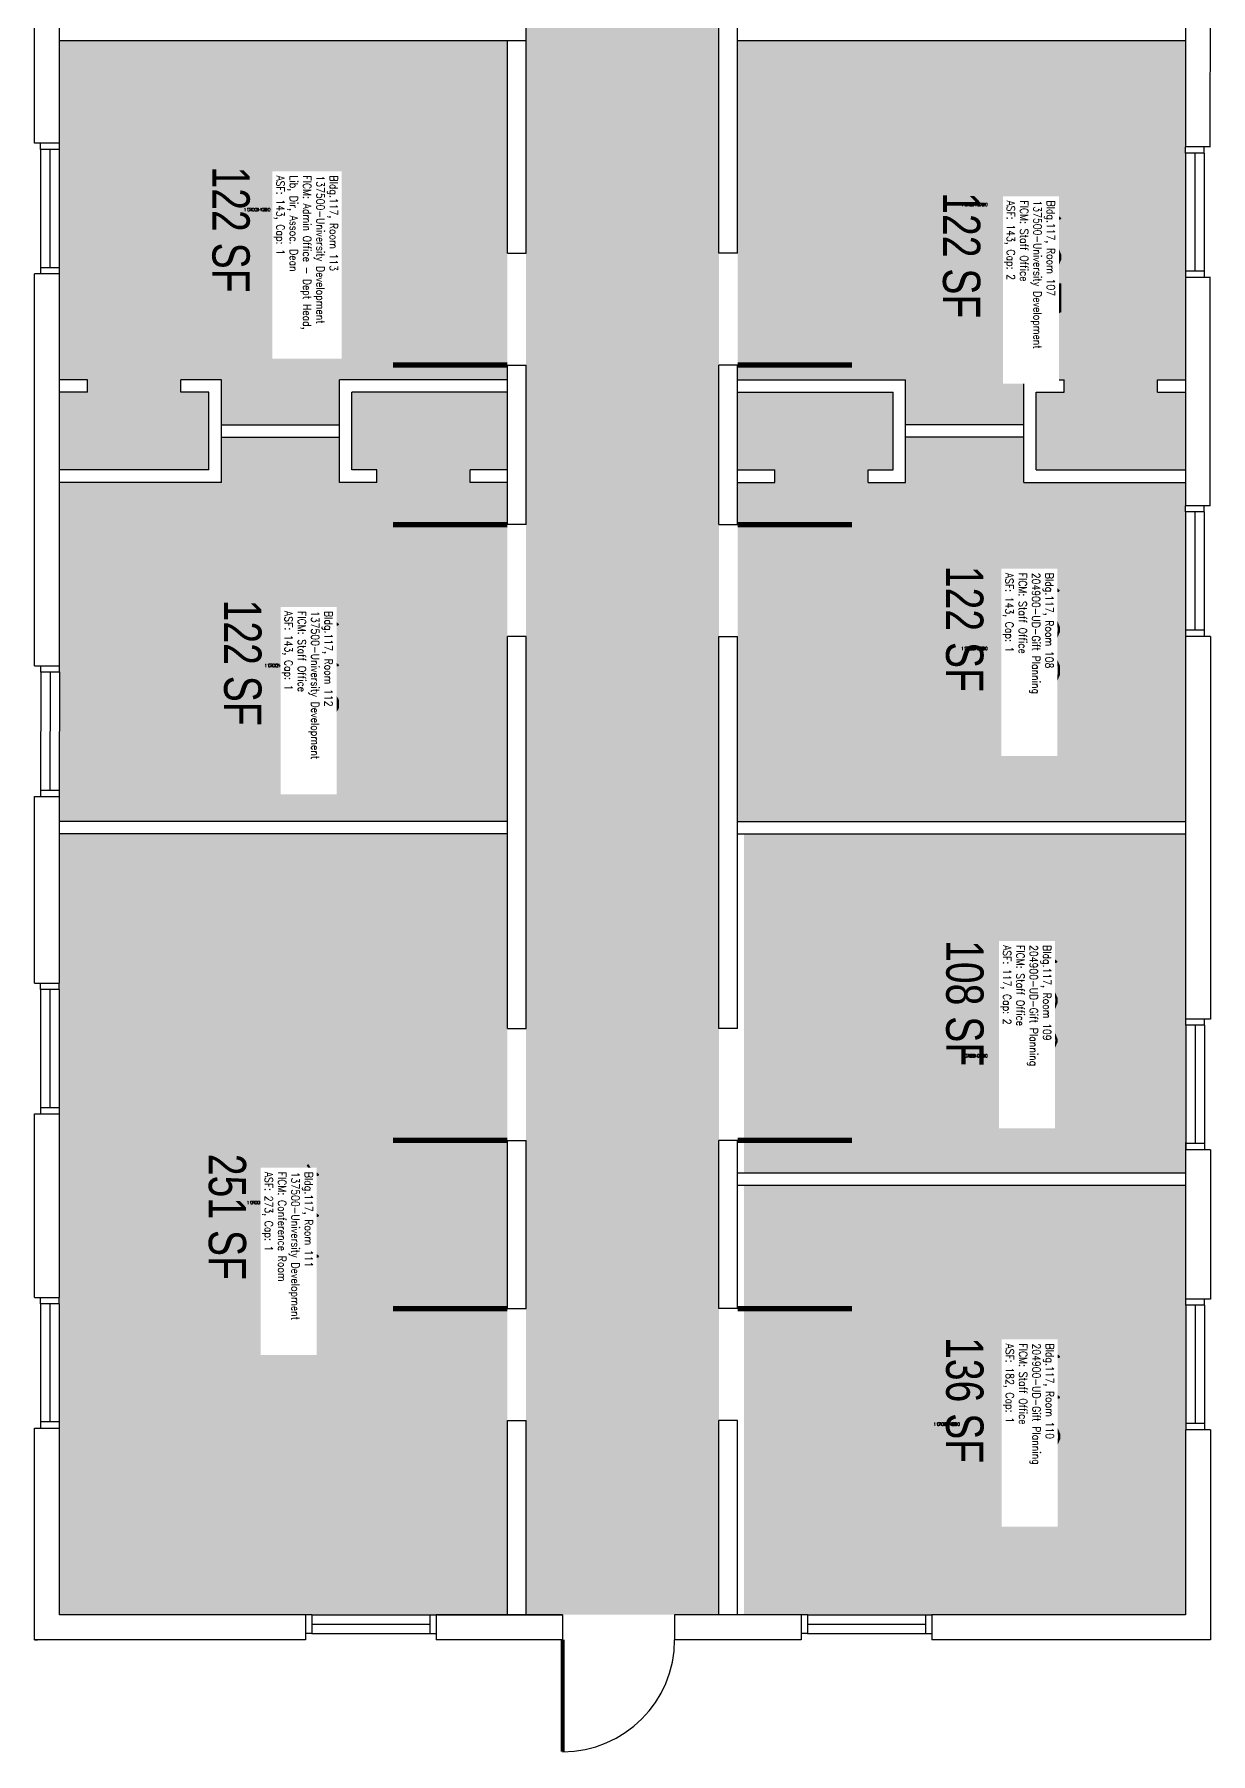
# Model space of a CAD drawing. Header units: inches. Extents: x 0 to 386, y -37 to 1468.
# Drawn here: x 0 to 378, y -37 to 516 of the extents above; entities that cross this region are included whole.
import ezdxf
from ezdxf.enums import TextEntityAlignment as Align

# ---------------------------------------------------------------- set-up
doc = ezdxf.new("R2010")
doc.units = ezdxf.units.IN
doc.header["$LTSCALE"] = 50
doc.header["$MEASUREMENT"] = 0
for name, color, linetype in [('A-DOOR', 2, 'CONTINUOUS'), ('A-GLAZ', 1, 'CONTINUOUS'), ('A-GLAZ-SILL', 2, 'CONTINUOUS'), ('A-IDEN-RNUM', 7, 'CONTINUOUS'), ('A-IDEN-SNUM', 4, 'CONTINUOUS'), ('A-IDEN-VNUM', 4, 'CONTINUOUS'), ('A-WALL', 5, 'CONTINUOUS'), ('AREA-TEXT', 3, 'CONTINUOUS'), ('Rooms-Category-Color', 7, 'CONTINUOUS'), ('Rooms-College-Color', 7, 'CONTINUOUS'), ('Rooms-Department-Color', 7, 'CONTINUOUS'), ('Rooms-Division-Color', 7, 'CONTINUOUS'), ('Rooms-Information', 7, 'CONTINUOUS')]:
    doc.layers.add(name, color=color, linetype=linetype)
doc.styles.add('AREA', font='arial.ttf', dxfattribs={"width": 0.75, "height": 24})
doc.styles.add('ROOMSNUMBER', font='txt.shx', dxfattribs={"height": 0.08333})
doc.styles.add('ROOMVNUMBER', font='simplex.shx', dxfattribs={"width": 0.85})

msp = doc.modelspace()

# ---------------------------------------------------------------- hatches: boundary and pattern name
at = {"layer": 'Rooms-Category-Color', "true_color": 0xadadad}
msp.add_hatch(color=253, dxfattribs=at).paths.add_polyline_path([(220.1, 1420.03), (220.1, 8.04), (158.04, 8.04), (158.08, 1058.22), (168.03, 1058.22), (168.04, 1420.03)])
at = {"layer": 'Rooms-Category-Color', "true_color": 0xfa9ba3}
for points in [[(152.04, 405), (98.04, 405), (98.04, 390.5), (60.1, 390.5), (60.1, 405), (47.07, 405), (47.07, 401), (56.1, 401), (56.1, 376), (8.04, 376), (8.04, 401), (17.07, 401), (17.07, 405), (8.04, 405), (8.04, 514), (152.04, 514)], [(226.07, 405), (280.07, 405), (280.07, 390.5), (318.02, 390.5), (318.02, 405), (331.04, 405), (331.04, 401), (322.01, 401), (322.01, 376), (370.07, 376), (370.07, 401), (361.04, 401), (361.04, 405), (370.07, 405), (370.07, 514), (226.07, 514)], [(140.04, 376), (140.04, 372), (145.6, 372), (152.04, 372), (152.04, 263), (8.04, 263), (8.04, 372), (60.1, 372), (60.1, 386.5), (98.04, 386.5), (98.04, 372), (110.04, 372), (110.04, 376), (102.04, 376), (102.04, 401), (152.04, 401), (152.04, 376)], [(238.07, 376), (238.07, 372), (232.51, 372), (226.07, 372), (226.07, 263), (370.07, 263), (370.07, 372), (318.02, 372), (318.02, 386.5), (280.07, 386.5), (280.07, 372), (268.07, 372), (268.07, 376), (276.08, 376), (276.08, 401), (226.07, 401), (226.07, 376)], [(152.04, 259), (8.04, 259), (8.04, 197.83), (8.01, 197.83), (8.01, 195.83), (8.01, 157.83), (8.04, 155.83), (8.04, 8.04), (87.14, 8.04), (87.14, 8.05), (89.14, 8.05), (127.14, 8.04), (129.14, 8.04), (129.14, 8.04), (152.04, 8.04)], [(370.07, 259.21), (228.11, 259.22), (228.11, 150), (370.07, 150), (370.07, 185.25), (370.11, 185.25), (370.11, 187.25), (370.12, 225.25), (370.12, 227.25), (370.07, 227.25)], [(370.07, 146), (228.11, 146), (228.11, 113.85), (228.11, 8.04), (246.5, 8.05), (246.5, 8.05), (248.5, 8.05), (286.5, 8.05), (288.5, 8.04), (288.5, 8.04), (370.07, 8.04)]]:
    msp.add_hatch(color=241, dxfattribs=at).paths.add_polyline_path(points)
at = {"layer": 'Rooms-College-Color', "true_color": 0xadadad}
msp.add_hatch(color=253, dxfattribs=at).paths.add_polyline_path([(220.1, 1420.03), (220.1, 8.04), (158.04, 8.04), (158.08, 1058.22), (168.03, 1058.22), (168.04, 1420.03)])
at = {"layer": 'Rooms-College-Color', "true_color": 0x80bc67}
for points in [[(152.04, 405), (98.04, 405), (98.04, 390.5), (60.1, 390.5), (60.1, 405), (47.07, 405), (47.07, 401), (56.1, 401), (56.1, 376), (8.04, 376), (8.04, 401), (17.07, 401), (17.07, 405), (8.04, 405), (8.04, 514), (152.04, 514)], [(226.07, 405), (280.07, 405), (280.07, 390.5), (318.02, 390.5), (318.02, 405), (331.04, 405), (331.04, 401), (322.01, 401), (322.01, 376), (370.07, 376), (370.07, 401), (361.04, 401), (361.04, 405), (370.07, 405), (370.07, 514), (226.07, 514)], [(140.04, 376), (140.04, 372), (145.6, 372), (152.04, 372), (152.04, 263), (8.04, 263), (8.04, 372), (60.1, 372), (60.1, 386.5), (98.04, 386.5), (98.04, 372), (110.04, 372), (110.04, 376), (102.04, 376), (102.04, 401), (152.04, 401), (152.04, 376)], [(238.07, 376), (238.07, 372), (232.51, 372), (226.07, 372), (226.07, 263), (370.07, 263), (370.07, 372), (318.02, 372), (318.02, 386.5), (280.07, 386.5), (280.07, 372), (268.07, 372), (268.07, 376), (276.08, 376), (276.08, 401), (226.07, 401), (226.07, 376)], [(152.04, 259), (8.04, 259), (8.04, 197.83), (8.01, 197.83), (8.01, 195.83), (8.01, 157.83), (8.04, 155.83), (8.04, 8.04), (87.14, 8.04), (87.14, 8.05), (89.14, 8.05), (127.14, 8.04), (129.14, 8.04), (129.14, 8.04), (152.04, 8.04)], [(370.07, 259.21), (228.11, 259.22), (228.11, 150), (370.07, 150), (370.07, 185.25), (370.11, 185.25), (370.11, 187.25), (370.12, 225.25), (370.12, 227.25), (370.07, 227.25)], [(370.07, 146), (228.11, 146), (228.11, 113.85), (228.11, 8.04), (246.5, 8.05), (246.5, 8.05), (248.5, 8.05), (286.5, 8.05), (288.5, 8.04), (288.5, 8.04), (370.07, 8.04)]]:
    msp.add_hatch(color=83, dxfattribs=at).paths.add_polyline_path(points)
at = {"layer": 'Rooms-Department-Color', "true_color": 0xacacac}
msp.add_hatch(color=253, dxfattribs=at).paths.add_polyline_path([(220.1, 1420.03), (220.1, 8.04), (158.04, 8.04), (158.08, 1058.22), (168.03, 1058.22), (168.04, 1420.03)])
at = {"layer": 'Rooms-Department-Color', "true_color": 0xe66c51}
for points in [[(152.04, 405), (98.04, 405), (98.04, 390.5), (60.1, 390.5), (60.1, 405), (47.07, 405), (47.07, 401), (56.1, 401), (56.1, 376), (8.04, 376), (8.04, 401), (17.07, 401), (17.07, 405), (8.04, 405), (8.04, 514), (152.04, 514)], [(226.07, 405), (280.07, 405), (280.07, 390.5), (318.02, 390.5), (318.02, 405), (331.04, 405), (331.04, 401), (322.01, 401), (322.01, 376), (370.07, 376), (370.07, 401), (361.04, 401), (361.04, 405), (370.07, 405), (370.07, 514), (226.07, 514)], [(140.04, 376), (140.04, 372), (145.6, 372), (152.04, 372), (152.04, 263), (8.04, 263), (8.04, 372), (60.1, 372), (60.1, 386.5), (98.04, 386.5), (98.04, 372), (110.04, 372), (110.04, 376), (102.04, 376), (102.04, 401), (152.04, 401), (152.04, 376)], [(238.07, 376), (238.07, 372), (232.51, 372), (226.07, 372), (226.07, 263), (370.07, 263), (370.07, 372), (318.02, 372), (318.02, 386.5), (280.07, 386.5), (280.07, 372), (268.07, 372), (268.07, 376), (276.08, 376), (276.08, 401), (226.07, 401), (226.07, 376)], [(152.04, 259), (8.04, 259), (8.04, 197.83), (8.01, 197.83), (8.01, 195.83), (8.01, 157.83), (8.04, 155.83), (8.04, 8.04), (87.14, 8.04), (87.14, 8.05), (89.14, 8.05), (127.14, 8.04), (129.14, 8.04), (129.14, 8.04), (152.04, 8.04)], [(370.07, 259.21), (228.11, 259.22), (228.11, 150), (370.07, 150), (370.07, 185.25), (370.11, 185.25), (370.11, 187.25), (370.12, 225.25), (370.12, 227.25), (370.07, 227.25)], [(370.07, 146), (228.11, 146), (228.11, 113.85), (228.11, 8.04), (246.5, 8.05), (246.5, 8.05), (248.5, 8.05), (286.5, 8.05), (288.5, 8.04), (288.5, 8.04), (370.07, 8.04)]]:
    msp.add_hatch(color=13, dxfattribs=at).paths.add_polyline_path(points)
at = {"layer": 'Rooms-Division-Color', "true_color": 0xadadad}
msp.add_hatch(color=253, dxfattribs=at).paths.add_polyline_path([(220.1, 1420.03), (220.1, 8.04), (158.04, 8.04), (158.08, 1058.22), (168.03, 1058.22), (168.04, 1420.03)])
at = {"layer": 'Rooms-Division-Color', "true_color": 0xe66c51}
for points in [[(152.04, 405), (98.04, 405), (98.04, 390.5), (60.1, 390.5), (60.1, 405), (47.07, 405), (47.07, 401), (56.1, 401), (56.1, 376), (8.04, 376), (8.04, 401), (17.07, 401), (17.07, 405), (8.04, 405), (8.04, 514), (152.04, 514)], [(226.07, 405), (280.07, 405), (280.07, 390.5), (318.02, 390.5), (318.02, 405), (331.04, 405), (331.04, 401), (322.01, 401), (322.01, 376), (370.07, 376), (370.07, 401), (361.04, 401), (361.04, 405), (370.07, 405), (370.07, 514), (226.07, 514)], [(140.04, 376), (140.04, 372), (145.6, 372), (152.04, 372), (152.04, 263), (8.04, 263), (8.04, 372), (60.1, 372), (60.1, 386.5), (98.04, 386.5), (98.04, 372), (110.04, 372), (110.04, 376), (102.04, 376), (102.04, 401), (152.04, 401), (152.04, 376)], [(238.07, 376), (238.07, 372), (232.51, 372), (226.07, 372), (226.07, 263), (370.07, 263), (370.07, 372), (318.02, 372), (318.02, 386.5), (280.07, 386.5), (280.07, 372), (268.07, 372), (268.07, 376), (276.08, 376), (276.08, 401), (226.07, 401), (226.07, 376)], [(152.04, 259), (8.04, 259), (8.04, 197.83), (8.01, 197.83), (8.01, 195.83), (8.01, 157.83), (8.04, 155.83), (8.04, 8.04), (87.14, 8.04), (87.14, 8.05), (89.14, 8.05), (127.14, 8.04), (129.14, 8.04), (129.14, 8.04), (152.04, 8.04)], [(370.07, 259.21), (228.11, 259.22), (228.11, 150), (370.07, 150), (370.07, 185.25), (370.11, 185.25), (370.11, 187.25), (370.12, 225.25), (370.12, 227.25), (370.07, 227.25)], [(370.07, 146), (228.11, 146), (228.11, 113.85), (228.11, 8.04), (246.5, 8.05), (246.5, 8.05), (248.5, 8.05), (286.5, 8.05), (288.5, 8.04), (288.5, 8.04), (370.07, 8.04)]]:
    msp.add_hatch(color=13, dxfattribs=at).paths.add_polyline_path(points)

# ---------------------------------------------------------------- linework, layer by layer
at = {"layer": 'A-DOOR'}
for points in [[(152.04, 409.69, 1.72, 1.72, 0), (115.24, 409.69, 0, 0, 0), (115.24, 408.83, 0, 0, -0.414214), (152.04, 445.63, 0, 0, -0.414214)], [(226.07, 409.69, 1.72, 1.72, 0), (262.87, 409.69, 0, 0, 0), (262.87, 408.83, 0, 0, 0.414214), (226.07, 445.63, 0, 0, 0.414214)], [(152.04, 358.44, 1.72, 1.72, 0), (115.24, 358.44, 0, 0, 0), (115.24, 359.3, 0, 0, 0.414214), (152.04, 322.5, 0, 0, 0.414214)], [(226.07, 358.44, 1.72, 1.72, 0), (262.87, 358.44, 0, 0, 0), (262.87, 359.3, 0, 0, -0.414214), (226.07, 322.5, 0, 0, -0.414214)], [(152.04, 160.57, 1.72, 1.72, 0), (115.24, 160.57, 0, 0, 0), (115.24, 159.71, 0, 0, -0.414214), (152.04, 196.51, 0, 0, -0.414214)], [(226.08, 160.57, 1.72, 1.72, 0), (262.88, 160.57, 0, 0, 0), (262.88, 159.71, 0, 0, 0.414214), (226.08, 196.51, 0, 0, 0.414214)], [(152.04, 106.44, 1.72, 1.72, 0), (115.24, 106.44, 0, 0, 0), (115.24, 107.31, 0, 0, 0.414214), (152.04, 70.51, 0, 0, 0.414214)], [(226.08, 106.44, 1.72, 1.72, 0), (262.88, 106.44, 0, 0, 0), (262.88, 107.31, 0, 0, -0.414214), (226.07, 70.51, 0, 0, -0.414214)]]:
    msp.add_lwpolyline(points, format="xyseb", dxfattribs=at)
at = {"layer": 'A-DOOR', "const_width": 1.2}
msp.add_lwpolyline([(169.82, 0), (169.82, -36)], dxfattribs=at)
at = {"layer": 'A-DOOR'}
msp.add_arc((169.82, 0), 36, 270, 360, dxfattribs=at)
at = {"layer": 'A-GLAZ'}
for p, q in [((5, 479), (5, 441)), ((373.02, 477.84), (373.02, 439.84)), ((373.02, 362.5), (373.01, 324.5)), ((5.02, 311), (5.01, 273)), ((5, 209), (5, 171)), ((373.12, 197.5), (373.11, 159.5)), ((5, 108), (5, 70)), ((373.12, 107.5), (373.11, 69.5)), ((89.14, 5.05), (127.14, 5.04)), ((248.5, 5.05), (286.5, 5.04))]:
    msp.add_line(p, q, dxfattribs=at)
at = {"layer": 'A-GLAZ-SILL'}
for p, q in [((2, 479), (2, 481)), ((8, 481), (8, 439)), ((8, 479), (2, 479)), ((2, 479), (2, 441)), ((376.02, 477.84), (370.02, 477.84)), ((370.02, 477.84), (370.02, 439.84)), ((370.04, 477.84), (370.04, 479.84)), ((376.02, 477.84), (376.02, 439.84)), ((376.04, 477.84), (376.04, 479.84)), ((8, 441), (2, 441)), ((2, 441), (2, 439)), ((376.02, 439.84), (370.02, 439.84)), ((370.03, 439.84), (370.03, 437.84)), ((376.03, 439.84), (376.03, 437.84)), ((370.02, 362.5), (370.01, 324.5)), ((370.02, 362.5), (370.02, 364.5)), ((376.02, 362.5), (370.02, 362.5)), ((376.02, 362.5), (376.01, 324.5)), ((376.02, 362.5), (376.02, 364.5)), ((376.01, 324.5), (370.01, 324.5)), ((370.01, 324.5), (370.01, 322.5)), ((376.01, 324.5), (376.01, 322.5)), ((2.02, 311), (2.01, 273)), ((2.02, 311), (2.02, 313)), ((8.02, 311), (2.02, 311)), ((8.02, 311), (8.01, 273)), ((8.02, 311), (8.02, 313)), ((8.01, 273), (2.01, 273)), ((2.01, 273), (2.01, 271)), ((8.01, 273), (8.01, 271)), ((2, 209), (2, 211)), ((8, 209), (8, 211)), ((8, 209), (2, 209)), ((2, 209), (2, 171)), ((8, 209), (8, 169)), ((370.12, 197.5), (370.12, 199.5)), ((376.12, 197.5), (376.12, 199.5)), ((370.12, 197.5), (370.11, 159.5)), ((376.12, 197.5), (370.12, 197.5)), ((376.12, 197.5), (376.11, 159.5)), ((8, 171), (2, 171)), ((2, 171), (2, 169)), ((376.11, 159.5), (370.11, 159.5)), ((370.11, 159.5), (370.11, 157.5)), ((376.11, 159.5), (376.11, 157.5)), ((2, 108), (2, 110)), ((8, 108), (2, 108)), ((2, 108), (2, 70)), ((8, 108), (8, 110)), ((8, 108), (8, 68)), ((370.12, 107.5), (370.11, 69.5)), ((370.12, 107.5), (370.12, 109.5)), ((376.12, 107.5), (370.12, 107.5)), ((378.11, 109.5), (372.11, 109.5)), ((376.12, 107.5), (376.11, 69.5)), ((376.12, 107.5), (376.12, 109.5)), ((8, 70), (2, 70)), ((2, 70), (2, 68)), ((376.11, 69.5), (370.11, 69.5)), ((370.11, 69.5), (370.11, 67.5)), ((376.11, 69.5), (376.11, 67.5)), ((89.14, 8.05), (87.14, 8.05)), ((89.14, 8.05), (89.14, 2.05)), ((89.14, 8.05), (127.14, 8.04)), ((127.14, 8.04), (127.14, 2.04)), ((127.14, 8.04), (129.14, 8.04)), ((129.61, 8.05), (131.61, 8.05)), ((248.5, 8.05), (246.5, 8.05)), ((248.5, 8.05), (248.5, 2.05)), ((248.5, 8.05), (286.5, 8.04)), ((286.5, 8.04), (286.5, 2.04)), ((286.5, 8.04), (288.5, 8.04)), ((89.14, 2.05), (87.14, 2.05)), ((89.14, 2.05), (127.14, 2.04)), ((127.14, 2.04), (129.14, 2.04)), ((248.5, 2.05), (246.5, 2.05)), ((248.5, 2.05), (286.5, 2.04)), ((286.5, 2.04), (288.5, 2.04))]:
    msp.add_line(p, q, dxfattribs=at)
at = {"layer": 'A-WALL'}
for p, q in [((158.04, 445.63), (158.04, 610)), ((220.07, 445.63), (220.07, 586.37)), ((226.07, 445.63), (226.07, 586.37)), ((370.07, 568.5), (370.07, 479.84)), ((378.02, 479.84), (378.03, 568.5)), ((0, 481), (0, 541.14)), ((8.04, 481), (8.04, 541.14)), ((8.04, 514), (158.04, 514)), ((152.04, 445.63), (152.04, 514)), ((226.07, 514), (370.07, 514)), ((8.02, 481), (0, 481)), ((378.04, 479.84), (370.04, 479.84)), ((378.02, 479.84), (370.07, 479.84)), ((152.04, 445.63), (158.04, 445.63)), ((226.07, 445.63), (220.07, 445.63)), ((8, 439), (0, 439)), ((0, 313), (0, 439)), ((8.04, 313), (8.04, 439)), ((378.02, 437.84), (370.02, 437.84)), ((378.03, 437.84), (370.03, 437.84)), ((370.07, 437.84), (370.07, 364.5)), ((378.02, 364.5), (378.02, 437.84)), ((152.04, 358.44), (152.04, 409.63)), ((152.04, 409.63), (158.04, 409.63)), ((158.04, 358.5), (158.04, 409.63)), ((220.07, 358.5), (220.07, 409.63)), ((226.07, 409.63), (220.07, 409.63)), ((226.07, 358.44), (226.07, 409.63)), ((17.07, 405), (8.04, 405)), ((17.07, 401), (17.07, 405)), ((60.1, 405), (47.07, 405)), ((47.07, 401), (47.07, 405)), ((60.1, 372), (60.1, 405)), ((98.04, 372), (98.04, 405)), ((152.04, 405), (98.04, 405)), ((226.07, 405), (280.07, 405)), ((280.07, 372), (280.07, 405)), ((318.02, 372), (318.02, 405)), ((318.02, 405), (331.04, 405)), ((331.04, 401), (331.04, 405)), ((361.04, 405), (370.07, 405)), ((361.04, 401), (361.04, 405)), ((17.07, 401), (8.04, 401)), ((56.1, 401), (47.07, 401)), ((56.1, 376), (56.1, 401)), ((152.04, 401), (102.04, 401)), ((102.04, 376), (102.04, 401)), ((226.07, 401), (276.08, 401)), ((276.08, 376), (276.08, 401)), ((322.01, 376), (322.01, 401)), ((322.01, 401), (331.04, 401)), ((361.04, 401), (370.07, 401)), ((60.1, 390.5), (98.04, 390.5)), ((318.02, 390.5), (280.07, 390.5)), ((60.1, 386.5), (98.04, 386.5)), ((318.02, 386.5), (280.07, 386.5)), ((56.1, 376), (8.04, 376)), ((110.04, 376), (102.04, 376)), ((110.04, 372), (110.04, 376)), ((152.04, 376), (140.04, 376)), ((140.04, 372), (140.04, 376)), ((226.07, 376), (238.07, 376)), ((238.07, 372), (238.07, 376)), ((268.07, 376), (276.08, 376)), ((268.07, 372), (268.07, 376)), ((322.01, 376), (370.07, 376)), ((60.1, 372), (8.04, 372)), ((110.04, 372), (98.04, 372)), ((152.04, 372), (140.04, 372)), ((226.07, 372), (238.07, 372)), ((268.07, 372), (280.07, 372)), ((318.02, 372), (370.07, 372)), ((378.02, 364.5), (370.02, 364.5)), ((158.04, 358.5), (152.04, 358.5)), ((220.07, 358.5), (226.07, 358.5)), ((158.04, 322.5), (152.04, 322.5)), ((152.04, 199.51), (152.04, 322.5)), ((158.04, 199.51), (158.04, 322.5)), ((220.07, 322.5), (226.07, 322.5)), ((220.07, 199.51), (220.07, 322.5)), ((226.07, 199.51), (226.07, 322.5)), ((378.11, 322.5), (370.01, 322.5)), ((370.07, 322.5), (370.07, 199.5)), ((378.11, 322.5), (378.11, 199.5)), ((0.02, 313), (8.02, 313)), ((0, 211), (0, 271)), ((0.01, 271), (8.01, 271)), ((8.04, 211), (8.04, 271)), ((152.04, 263), (8.04, 263)), ((226.07, 263), (370.07, 263)), ((152.04, 259), (8.04, 259)), ((226.07, 259), (370.07, 259)), ((0, 211), (8.03, 211)), ((152.04, 196.51), (152.04, 199.51)), ((158.04, 196.51), (158.04, 199.51)), ((220.07, 196.51), (220.07, 199.51)), ((226.07, 196.51), (226.07, 199.51)), ((378.12, 199.5), (370.07, 199.5)), ((152.04, 196.51), (158.04, 196.51)), ((226.07, 196.51), (220.07, 196.51)), ((0, 169), (8.03, 169)), ((0, 110), (0, 169)), ((8.04, 110), (8.04, 169)), ((152.04, 160.51), (158.04, 160.51)), ((152.04, 106.51), (152.04, 160.51)), ((158.04, 106.51), (158.04, 160.51)), ((226.07, 160.51), (220.07, 160.51)), ((220.07, 106.51), (220.07, 160.51)), ((226.07, 106.51), (226.07, 160.51)), ((370.07, 159.84), (370.07, 109.5)), ((378.11, 157.5), (370.07, 157.5)), ((378.11, 157.5), (378.11, 109.5)), ((370.07, 150), (226.07, 150)), ((370.07, 146), (226.07, 146)), ((0, 110), (8.03, 110)), ((152.04, 106.51), (158.04, 106.51)), ((226.07, 106.51), (220.07, 106.51)), ((378.12, 109.5), (370.12, 109.5)), ((0, 0), (0, 68)), ((0, 68), (8.03, 68)), ((8.04, 8.04), (8.04, 68)), ((152.04, 8.04), (152.04, 70.51)), ((152.04, 70.51), (158.04, 70.51)), ((158.04, 8.04), (158.04, 70.51)), ((220.07, 8.04), (220.07, 70.51)), ((226.07, 70.51), (220.07, 70.51)), ((226.07, 8.04), (226.07, 70.51)), ((370.07, 67.5), (370.07, 8.04)), ((378.11, 67.5), (370.11, 67.5)), ((378.11, 67.5), (378.11, 0)), ((87.14, 8.04), (8.04, 8.04)), ((87.14, 8.04), (87.14, 0)), ((129.14, 8.04), (129.14, 0)), ((169.82, 8.04), (129.14, 8.04)), ((131.61, 8.04), (169.82, 8.04)), ((169.82, 8.04), (169.82, 0)), ((205.82, 8.04), (205.82, 0)), ((246.5, 8.04), (205.82, 8.04)), ((246.5, 8.04), (246.5, 0)), ((248.5, 8.05), (248.5, 2.05)), ((286.5, 8.05), (286.5, 2.04)), ((370.07, 8.04), (288.5, 8.04)), ((288.5, 8.04), (288.5, 0)), ((87.14, 0), (0, 0)), ((0, 0), (1, 0)), ((0, 0), (1, 0)), ((169.82, 0), (129.14, 0)), ((378.11, 0), (288.5, 0)), ((246.5, 0), (205.82, 0))]:
    msp.add_line(p, q, dxfattribs=at)

# ---------------------------------------------------------------- texts
at = {"layer": 'A-IDEN-RNUM', "style": 'ROOMSNUMBER'}
for s, p in [('0113-00', (71.61, 459.68)), ('0107-00', (302.18, 461.29)), ('0108-00', (302.18, 318.62)), ('0112-00', (78.23, 313.14)), ('0109-00', (302.18, 187.7)), ('0111-00', (72.51, 140.52)), ('0110-00', (293.26, 69.28))]:
    msp.add_text(s, height=1, dxfattribs=at).set_placement(p, align=Align.MIDDLE)
at = {"layer": 'A-IDEN-SNUM', "style": 'ROOMSNUMBER'}
for s, p in [('1170011300', (71.61, 459.68)), ('1170010700', (302.18, 461.29)), ('1170010800', (302.18, 318.62)), ('1170011200', (78.23, 313.14)), ('1170010900', (302.18, 187.7)), ('1170011100', (72.51, 140.52)), ('1170011000', (293.26, 69.28))]:
    msp.add_text(s, height=1, dxfattribs=at).set_placement(p, align=Align.MIDDLE)
at = {"layer": 'A-IDEN-VNUM', "style": 'ROOMVNUMBER', "width": 0.85}
for s, p in [('113', (85.95, 453.91)), ('107', (320.78, 444.41)), ('108', (320.27, 324.72)), ('112', (88.59, 313.9)), ('109', (319.52, 205.44)), ('111', (82.19, 136.93)), ('110', (320.41, 78.47))]:
    msp.add_text(s, height=18, rotation=270, dxfattribs=at).set_placement(p, align=Align.MIDDLE)
at = {"layer": 'AREA-TEXT', "style": 'AREA', "width": 0.75}
for s, p in [('122 SF', (63.21, 453.27)), ('122 SF', (298.07, 445)), ('122 SF', (299.06, 324.91)), ('122 SF', (66.99, 314.05)), ('108 SF', (299.12, 204.61)), ('251 SF', (62.05, 135.92)), ('136 SF', (299.09, 77.02))]:
    msp.add_text(s, height=12, rotation=270, dxfattribs=at).set_placement(p, align=Align.MIDDLE_CENTER)

# ---------------------------------------------------------------- next in the draw order: texts
at = {"layer": 'Rooms-Information', "width": 57.6, "attachment_point": 7, "rotation": 270, "style": 'ROOMVNUMBER', "bg_fill": 3, "box_fill_scale": 1.5, "bg_fill_color": 256, "bg_fill_true_color": 13158600, "bg_fill_transparency": 0}
for s, insert, char_height in [('Bldg.117, Room 113^M^J137500-University Development^M^JFICM: Admin Office - Dept Head, Lib, Dir, Assoc. Dean^M^JASF: 143, Cap: 1', (76.95, 470.67), 2.57143), ('Bldg.117, Room 107^M^J137500-University Development^M^JFICM: Staff Office^M^JASF: 143, Cap: 2', (311.78, 462.62), 2.5714), ('Bldg.117, Room 108^M^J204900-UD-Gift Planning^M^JFICM: Staff Office^M^JASF: 143, Cap: 1', (311.27, 342.94), 2.5714), ('Bldg.117, Room 112^M^J137500-University Development^M^JFICM: Staff Office^M^JASF: 143, Cap: 1', (79.59, 330.66), 2.5714), ('Bldg.117, Room 109^M^J204900-UD-Gift Planning^M^JFICM: Staff Office^M^JASF: 117, Cap: 2', (310.52, 223.29), 2.5714), ('Bldg.117, Room 111^M^J137500-University Development^M^JFICM: Conference Room^M^JASF: 273, Cap: 1', (73.19, 150.41), 2.5714), ('Bldg.117, Room 110^M^J204900-UD-Gift Planning^M^JFICM: Staff Office^M^JASF: 182, Cap: 1', (311.41, 95.23), 2.5714)]:
    msp.add_mtext(s, dxfattribs=dict(at, insert=insert, char_height=char_height))

doc.saveas('drawing.dxf')
